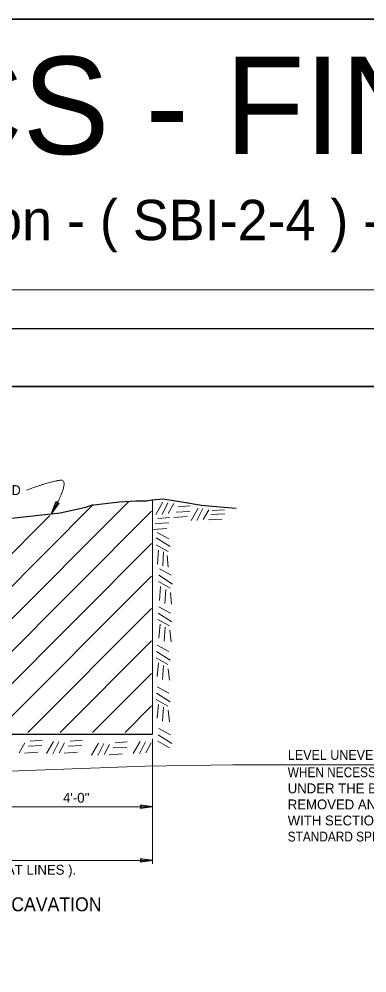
# Model space of a CAD drawing. Extents: x 936 to 1304, y -7 to 263.
# Drawn here: x 1092.3 to 1137.4, y 139.1 to 262.6 of the extents above; entities that cross this region are included whole.
import ezdxf

# ---------------------------------------------------------------- set-up
doc = ezdxf.new("R2010")
doc.units = 0
doc.header["$LTSCALE"] = 0.51
doc.header["$PDMODE"] = 32
doc.header["$PDSIZE"] = 0.255
doc.layers.add('1', color=7, linetype='Continuous', lineweight=25)

msp = doc.modelspace()

# ---------------------------------------------------------------- linework, layer by layer
at = {"layer": '1', "lineweight": 13}
for p, q in [((940.4955, 227.5073), (1300.4685, 227.5073)), ((1076.6638, 170.2525), (1106.5504, 200.1393)), ((1109.6135, 170.023), (1109.6135, 200.3764)), ((1110.0393, 198.4756), (1110.95, 200.0596)), ((1111.6233, 199.9804), (1110.8708, 198.436)), ((1072.4635, 170.2525), (1101.9447, 199.7338)), ((1080.864, 170.2525), (1109.509, 198.8977)), ((1096.8136, 199.0554), (1096.5309, 198.5368)), ((1112.3756, 199.8616), (1111.6628, 198.5944)), ((1112.6726, 198.7726), (1114.4546, 198.8518)), ((1112.93, 199.4458), (1114.514, 199.5646)), ((1114.613, 197.6738), (1115.5238, 199.2578)), ((1116.1376, 199.2181), (1115.3853, 197.6738)), ((1116.9098, 199.0795), (1116.197, 197.8123)), ((1117.3553, 198.9608), (1118.9393, 199.0795)), ((1068.2633, 170.2525), (1096.3315, 198.3209)), ((1110.2966, 197.941), (1111.8806, 198.0598)), ((1112.3855, 198.0598), (1114.1081, 198.1786)), ((1116.89, 197.7529), (1118.6126, 197.8718)), ((1117.1969, 198.4658), (1118.9789, 198.5449)), ((1109.762, 196.5055), (1111.4846, 196.6243)), ((1109.9699, 197.2876), (1111.7519, 197.3668)), ((1110.1085, 195.4561), (1111.8905, 194.3275)), ((1110.2273, 196.1194), (1111.7321, 195.2878)), ((1085.0643, 170.2525), (1109.509, 194.6974)), ((1110.0986, 194.5354), (1111.643, 193.684)), ((1110.3956, 193.8325), (1110.257, 192.0308)), ((1111.049, 193.6345), (1110.95, 191.8328)), ((1111.5243, 193.1395), (1111.6628, 191.6348)), ((1110.5343, 191.4169), (1112.039, 190.5853)), ((1089.2643, 170.2525), (1109.509, 190.4972)), ((1110.4353, 190.5853), (1112.2173, 189.4568)), ((1110.3758, 189.7735), (1111.9203, 188.9221)), ((1110.6728, 189.1399), (1110.5343, 187.3381)), ((1111.3263, 188.7638), (1111.2273, 186.9619)), ((1111.9598, 188.3678), (1112.0984, 186.8629)), ((1110.455, 186.5263), (1111.9598, 185.6948)), ((1093.4646, 170.2525), (1109.509, 186.297)), ((1110.356, 185.6948), (1112.138, 184.5661)), ((1110.2966, 184.8829), (1111.841, 184.0315)), ((1110.5936, 184.2493), (1110.455, 182.4475)), ((1111.247, 183.8731), (1111.148, 182.0713)), ((1111.8806, 183.4771), (1112.0193, 181.9723)), ((1097.6648, 170.2525), (1109.509, 182.0968)), ((1110.2373, 181.5565), (1111.742, 180.7249)), ((1110.1383, 180.7249), (1111.9203, 179.5963)), ((1110.0788, 179.9131), (1111.6233, 179.0618)), ((1110.3758, 179.2795), (1110.2373, 177.4778)), ((1101.865, 170.2525), (1109.509, 177.8966)), ((1111.0293, 178.9033), (1110.9303, 177.1015)), ((1111.6628, 178.5073), (1111.8014, 177.0025)), ((1110.1383, 175.3393), (1111.9203, 174.2108)), ((1110.2373, 176.1709), (1111.742, 175.3393)), ((1110.0788, 174.5275), (1111.6233, 173.6761)), ((1106.0653, 170.2525), (1109.509, 173.6963)), ((1110.3758, 173.8939), (1110.2373, 172.0921)), ((1111.0293, 173.5178), (1110.9303, 171.7159)), ((1111.6628, 173.1218), (1111.8014, 171.6169)), ((1110.455, 170.7655), (1111.9598, 169.9339)), ((1093.7735, 169.1419), (1095.3575, 169.2608)), ((1095.8921, 167.5183), (1096.8029, 169.1023)), ((1098.9413, 169.1419), (1100.5253, 169.2608)), ((1107.1188, 167.5183), (1108.0295, 169.1023)), ((1109.6135, 169.4093), (1109.6135, 153.2723)), ((1110.2966, 169.1221), (1111.841, 168.2708)), ((1110.356, 169.9339), (1112.138, 168.8053)), ((1093.0608, 168.9043), (1092.3479, 167.6371)), ((1093.5161, 168.4688), (1095.2981, 168.5479)), ((1097.4761, 169.0231), (1096.7238, 167.4788)), ((1098.2285, 168.9043), (1097.5158, 167.6371)), ((1098.6839, 168.4688), (1100.4659, 168.5479)), ((1101.7133, 167.3005), (1102.6241, 168.8845)), ((1103.2973, 168.8053), (1102.5449, 167.2609)), ((1104.0498, 168.6865), (1103.3369, 167.4193)), ((1104.5051, 168.2509), (1106.2871, 168.3301)), ((1104.7625, 168.9241), (1106.3465, 169.0429)), ((1108.7028, 169.0231), (1107.9503, 167.4788)), ((1109.4551, 168.9043), (1108.7423, 167.6371)), ((1093.0211, 167.5778), (1094.7438, 167.6965)), ((1098.1889, 167.5778), (1099.9115, 167.6965)), ((1104.0101, 167.3599), (1105.7328, 167.4788)), ((1013.0885, 153.688), (1109.6135, 153.688))]:
    msp.add_line(p, q, dxfattribs=at)
at = {"layer": '1', "lineweight": 35}
msp.add_line((970.4933, 215.0086), (1295.4686, 215.0086), dxfattribs=at)
at = {"layer": '1'}
for p, q in [((1096.5318, 198.5367), (1097.1351, 200.1279)), ((1096.5318, 198.5367), (1097.5419, 199.9063)), ((1089.8135, 170.023), (1109.6135, 170.023)), ((1109.5934, 160.6188), (1108.0608, 160.8293)), ((1109.5934, 160.6188), (1108.0608, 160.4082)), ((1109.6133, 153.6888), (1108.0805, 153.8993)), ((1109.6133, 153.6888), (1108.0805, 153.4782))]:
    msp.add_line(p, q, dxfattribs=at)
at = {"layer": '1', "lineweight": 35}
msp.add_lwpolyline([(935.6248, -7.2989), (1304.4763, -7.2989), (1304.4763, 262.5578), (935.6248, 262.5578)], close=True, dxfattribs=at)
at = {"layer": '1'}
for points in [[(955.4943, 2.5245), (955.4943, 222.5078), (1300.4685, 222.5078)], [(1090.1303, 197.842), (1097.6741, 198.6538), (1100.9808, 199.4063), (1101.6539, 199.6834), (1105.3169, 200.0794), (1107.4751, 200.218), (1108.8215, 200.218), (1109.5145, 200.3566), (1110.9995, 200.4953), (1113.4349, 200.0794), (1115.9891, 199.6834), (1117.3553, 199.5448), (1120.4639, 199.2676)], [(1097.1351, 200.1279), (1097.2782, 199.9013), (1097.5419, 199.9063)], [(1108.0608, 160.4082), (1108.1793, 160.6209), (1108.0608, 160.8293)], [(1108.0805, 153.4782), (1108.1991, 153.6909), (1108.0805, 153.8993)]]:
    msp.add_lwpolyline(points, dxfattribs=at)
at = {"layer": '1', "lineweight": 13}
for points in [[(1081.6816, 164.9222), (1108.6136, 165.9145), (1120.0073, 166.0807), (1188.2233, 166.0807)], [(1109.5938, 160.618), (1089.8135, 160.618), (1032.8885, 160.618)]]:
    msp.add_lwpolyline(points, dxfattribs=at)
msp.add_open_spline([(1096.8003, 199.0307), (1098.9738, 203.0453), (1096.3782, 202.7399), (1093.3068, 201.6173)], degree=2, dxfattribs=at)
at = {"layer": '1'}
msp.add_point((1097.0491, 199.4986), dxfattribs=at)

# ---------------------------------------------------------------- texts
for s, height, p in [('1988/96 SPECS - FINAL ENGLISH', 12.6, (981.3333, 245.1003)), ('( p. 75 ) Standard Box Installation - ( SBI-2-4 ) - FINAL ENGLISH ( 1/31/97 )', 5.22, (992.9984, 233.9509)), ('UNDER THE BOTTOM SLAB SHALL BE', 1.275, (1127.1413, 162.3856)), ("4'-0''", 1.275, (1098.0265, 161.1673)), ('REMOVED AND REPLACED IN ACCORDANCE', 1.275, (1127.1413, 160.3066)), ('WITH SECTION 501.05 OF THE CURRENT', 1.275, (1127.1413, 158.2276)), ('( FROM THE TOP OF THE BOTTOM SLAB AND EXTENDS UPWARDS ALONG NEAT LINES ).', 1.275, (1026.3128, 151.8508))]:
    msp.add_text(s, height=height, dxfattribs=at).set_placement(p)
for s, height, width, p in [('NATURAL GROUND', 1.275, 0.95, (1077.3388, 200.9778)), ('LEVEL UNEVEN SUBSURFACE AND', 1.275, 0.95, (1127.1633, 166.7103)), ('WHEN NECESSARY, UNSTABLE MATERIAL', 1.275, 0.9, (1127.1413, 164.4646)), ('STANDARD SPECIFICATIONS.', 1.275, 0.9, (1127.1413, 156.1486)), ('REQUIREMENTS FOR UNCLASSIFIED AND STRUCTURAL EXCAVATION', 1.8, 0.95, (1025.0006, 147.1193))]:
    msp.add_text(s, height=height, dxfattribs=dict(at, width=width)).set_placement(p)

doc.saveas('drawing.dxf')
